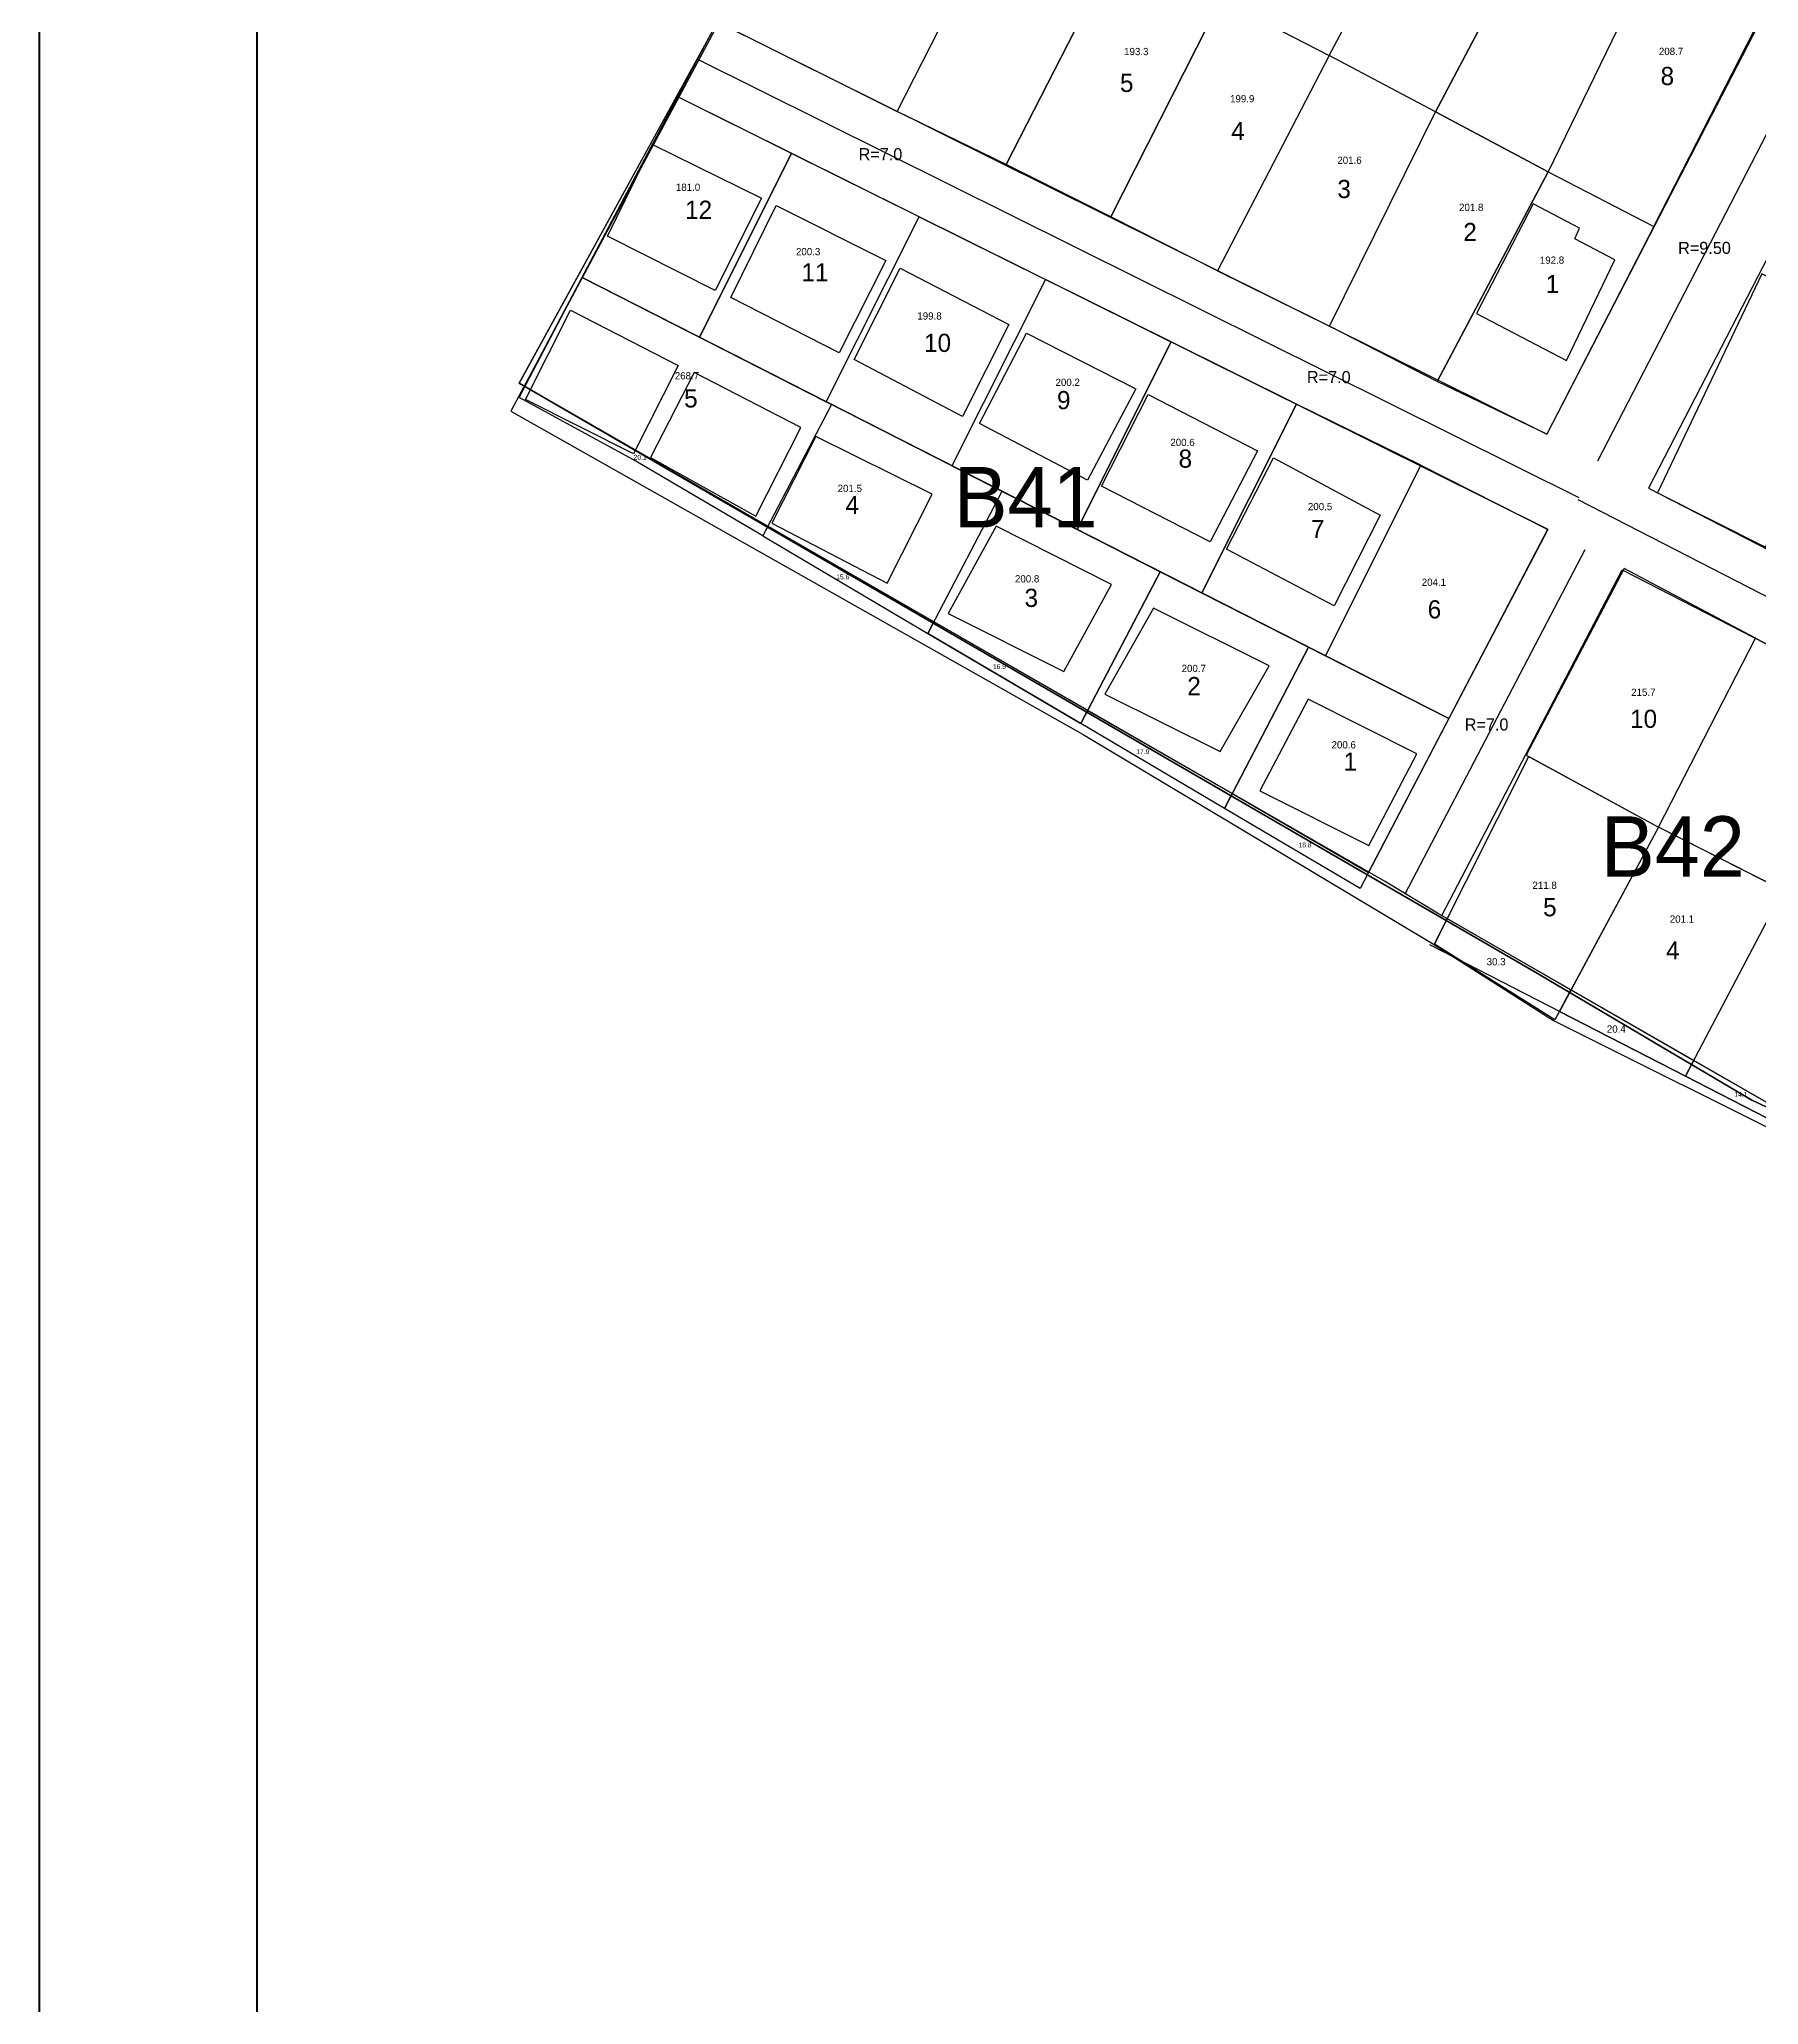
# Model space of a CAD drawing. Header units: inches. Extents: x 461960 to 463067, y 992848 to 993579.
# Drawn here: x 461960.3 to 462102.3, y 993128.2 to 993290.6 of the extents above; entities that cross this region are included whole.
import ezdxf

# ---------------------------------------------------------------- set-up
doc = ezdxf.new("R2010")
doc.units = ezdxf.units.IN
doc.header["$MEASUREMENT"] = 0
for name, color, linetype in [('bulding', 56, 'Continuous'), ('fence', 6, 'Continuous'), ('road', 1, 'Continuous'), ('text', 55, 'Continuous')]:
    doc.layers.add(name, color=color, linetype=linetype)
doc.layers.add('H', color=7, linetype='Continuous', lineweight=100)
doc.layers.add('R', color=2, linetype='Continuous', lineweight=30)

msp = doc.modelspace()

# ---------------------------------------------------------------- linework, layer by layer
at = {"color": 3}
for p, q in [((462053.58, 993359.91), (461999.91, 993262.17)), ((461999.91, 993262.17), (462083.74, 993213.56)), ((462083.74, 993213.56), (462101.7, 993202.95)), ((462101.7, 993202.95), (462113.96, 993197.25))]:
    msp.add_line(p, q, dxfattribs=at)
at = {"color": 36, "lineweight": 50}
for points in [[(461960.3, 993579.07), (463066.77, 993579.07), (463066.77, 992848.48), (461960.3, 992848.48)], [(461978.3, 993562.02), (462761.34, 993562.02), (462761.34, 993003.01), (461978.3, 993003.01)]]:
    msp.add_lwpolyline(points, close=True, dxfattribs=at)
at = {"color": 3, "lineweight": 30}
msp.add_lwpolyline([(462389.44, 993323.1), (462359.55, 993308.54), (462351.28, 993304.52), (462161.87, 993212.26), (462149.28, 993207.15), (462141.44, 993200.28), (462131.28, 993191.38), (462115.6, 993196.38), (462113.96, 993197.25), (462101.7, 993202.95), (462083.74, 993213.56), (461999.91, 993262.17), (462053.58, 993359.91), (462135.55, 993533.54), (462145.26, 993528.41), (462170.34, 993504.86), (462468.99, 993452.4)], dxfattribs=at)
at = {"layer": 'bulding', "color": 17}
for points, elevation in [([(462010.94, 993281.88), (462019.93, 993277.43), (462016.11, 993269.82), (462007.21, 993274.31)], 2509.9), ([(462083.65, 993276.97), (462078.97, 993267.9), (462086.39, 993264.04), (462090.4, 993272.35), (462087.1, 993274.07), (462087.48, 993274.96)], 2501.59), ([(462030.19, 993272.28), (462026.33, 993264.66), (462017.39, 993269.24), (462021.15, 993276.83)], 2507.02), ([(462040.35, 993267), (462036.52, 993259.42), (462027.59, 993264.12), (462031.38, 993271.67)], 2505.88), ([(462004.15, 993268.2), (462013.05, 993263.63), (462009.36, 993256.33), (462000.43, 993260.82)], 2510.08), ([(462041.82, 993266.28), (462050.84, 993261.69), (462046.84, 993254.16), (462037.93, 993258.84)], 2505.81), ([(462014.37, 993263.03), (462010.76, 993256.01), (462019.47, 993251.17), (462023.18, 993258.5)], 2508.65), ([(462060.89, 993256.58), (462056.97, 993249.06), (462048.01, 993253.64), (462051.87, 993261.23)], 2503.76), ([(462024.43, 993257.76), (462020.78, 993250.59), (462030.32, 993245.64), (462034.02, 993252.98)], 2507.48), ([(462071.01, 993251.27), (462067.22, 993243.78), (462058.32, 993248.46), (462062.2, 993255.99)], 2502.44), ([(462039.32, 993250.36), (462035.33, 993243.15), (462044.9, 993238.34), (462048.83, 993245.53)], 2505.29), ([(462052.3, 993243.58), (462048.28, 993236.48), (462057.8, 993231.75), (462061.84, 993238.81)], 2504.03), ([(462070.09, 993223.98), (462074.04, 993231.56), (462065.08, 993236.05), (462061.08, 993228.48)], 2501.02)]:
    msp.add_lwpolyline(points, close=True, dxfattribs=dict(at, elevation=elevation))
at = {"layer": 'bulding', "color": 34, "lineweight": 30}
msp.add_lwpolyline([(462000.37, 993261.91), (462009.73, 993256.52), (462020.46, 993250.34), (462020.04, 993249.54), (462009.37, 993255.84), (461999.91, 993260.98)], close=True, dxfattribs=at)
for points, elevation in [([(462033.66, 993241.49), (462034.16, 993242.45), (462020.46, 993250.34), (462020.04, 993249.54)], 2500.95), ([(462034.16, 993242.45), (462033.66, 993241.49), (462046.29, 993234.04), (462046.86, 993235.13)], 2500.95), ([(462046.29, 993234.04), (462046.86, 993235.13), (462058.79, 993228.26), (462058.15, 993227.04), (462046.29, 993234.04)], 2500.95), ([(462070.06, 993221.76), (462069.36, 993220.42), (462058.15, 993227.04), (462058.79, 993228.26)], 2500.95), ([(462076.55, 993217.94), (462086.76, 993212.06), (462085.43, 993209.58), (462075.5, 993215.84), (462076.55, 993217.94)], 2499.69), ([(462085.81, 993210.28), (462086.76, 993212.06), (462096.9, 993206.22), (462096.22, 993204.93), (462085.81, 993210.28)], 2491.77), ([(462106.82, 993199.48), (462107.21, 993200.29), (462096.9, 993206.22), (462096.22, 993204.93), (462106.82, 993199.48)], 2495.26)]:
    msp.add_lwpolyline(points, close=True, dxfattribs=dict(at, elevation=elevation))
at = {"layer": 'fence', "color": 1}
for points, elevation in [([(462067.35, 993311.52), (462057.87, 993293.84), (462066.79, 993289.22), (462076.26, 993307), (462067.35, 993311.52)], 2508.53), ([(462040.21, 993302.44), (462026.29, 993309.21), (462017.52, 993291.39), (462031.14, 993284.6)], 2506.61), ([(462076.26, 993307), (462085.13, 993302.66), (462075.59, 993284.58), (462066.79, 993289.22)], 2503.22), ([(462040.21, 993302.44), (462049.25, 993298.04), (462040.12, 993280.23), (462031.14, 993284.6)], 2506.61), ([(462085.13, 993302.66), (462093.98, 993298.34), (462084.89, 993279.6), (462075.59, 993284.58)], 2503.22), ([(462049.25, 993298.04), (462057.87, 993293.84), (462048.77, 993275.89), (462040.12, 993280.23)], 2503.44), ([(462084.89, 993279.6), (462093.6, 993275.1), (462103.08, 993293.61), (462093.98, 993298.34)], 2503.44), ([(462057.87, 993293.84), (462066.79, 993289.22), (462057.57, 993271.43), (462048.77, 993275.89)], 2509.27), ([(462066.83, 993266.87), (462075.59, 993284.58), (462066.79, 993289.22), (462057.57, 993271.43)], 2503.44), ([(462066.83, 993266.87), (462075.59, 993284.58), (462084.89, 993279.6), (462075.71, 993262.31)], 2503.44), ([(462102.53, 993271.19), (462093.92, 993253.11), (462102.82, 993248.61), (462111.66, 993266.56)], 2492.28), ([(462074.38, 993255.38), (462084.85, 993250.08), (462076.69, 993234.46), (462066.49, 993239.65)], 2502.05), ([(462102.01, 993241.11), (462091.16, 993246.84), (462083.08, 993231.44), (462093.99, 993225.5)], 2495.26), ([(462103.88, 993220.47), (462093.99, 993225.5), (462102.01, 993241.11), (462111.94, 993235.92)], 2495.26), ([(462075.5, 993215.84), (462083.28, 993231.33), (462093.99, 993225.5), (462085.43, 993209.58)], 2499.69)]:
    msp.add_lwpolyline(points, close=True, dxfattribs=dict(at, elevation=elevation))
at = {"layer": 'fence', "color": 6, "lineweight": 30, "elevation": 2483.59}
msp.add_lwpolyline([(462016.49, 993292.11), (461999.23, 993259.86), (462046.48, 993233.14), (462075.33, 993215.87), (462085.33, 993209.52), (462106.39, 993199), (462133.56, 993187.14), (462142.26, 993169.41), (462152.89, 993167.61), (462184.36, 993194.22), (462194.27, 993191.28), (462236.84, 993178.05), (462249.71, 993173.9), (462266.34, 993168.46), (462291.35, 993160.81), (462307.51, 993155.92), (462320.52, 993154.48), (462344.65, 993146.97), (462397.32, 993135.55)], dxfattribs=at)
at = {"layer": 'fence', "color": 126}
for points, elevation in [([(462022.42, 993281.14), (462013.01, 993285.82), (462005.12, 993270.88), (462014.8, 993265.96)], 2502.05), ([(462032.94, 993275.91), (462022.42, 993281.14), (462014.8, 993265.96), (462025.27, 993260.63)], 2502.05), ([(462084.89, 993279.6), (462093.6, 993275.1), (462084.77, 993257.96), (462075.71, 993262.31)], 2503.22), ([(462032.94, 993275.91), (462043.37, 993270.72), (462035.66, 993255.34), (462025.27, 993260.63)], 2502.05), ([(462005.12, 993270.88), (462025.71, 993260.4), (462020.04, 993249.54), (462009.37, 993255.84), (461999.91, 993260.98)], 2500.95), ([(462053.76, 993265.56), (462043.37, 993270.72), (462035.66, 993255.34), (462045.99, 993250.08)], 2502.05), ([(462064.1, 993260.42), (462053.76, 993265.56), (462045.99, 993250.08), (462056.29, 993244.84)], 2502.05), ([(462039.79, 993253.24), (462025.71, 993260.4), (462020.04, 993249.54), (462033.66, 993241.49)], 2500.95), ([(462074.38, 993255.38), (462064.1, 993260.42), (462056.29, 993244.84), (462066.49, 993239.65)], 2502.05), ([(462039.79, 993253.24), (462052.85, 993246.59), (462046.29, 993234.04), (462033.66, 993241.49)], 2500.95), ([(462052.85, 993246.59), (462065.11, 993240.35), (462058.15, 993227.04), (462046.29, 993234.04), (462052.85, 993246.59), (462056.29, 993244.84)], 2500.95), ([(462065.11, 993240.35), (462066.49, 993239.65), (462076.69, 993234.46), (462069.36, 993220.42), (462058.15, 993227.04)], 2500.95), ([(462085.81, 993210.28), (462096.22, 993204.93), (462104.28, 993220.26), (462093.99, 993225.5)], 2491.77), ([(462104.28, 993220.26), (462114.34, 993215.01), (462106.82, 993199.48), (462096.22, 993204.93)], 2495.26)]:
    msp.add_lwpolyline(points, close=True, dxfattribs=dict(at, elevation=elevation))
at = {"layer": 'R'}
msp.add_polyline3d([(462374.83, 993315.99, 0), (462315.67, 993287.17, 0), (462298.79, 993278.95, 0), (462172.13, 993217.25, 0), (462161.87, 993212.26, 0), (462158.54, 993210.9, 0), (462155.89, 993209.83, 0), (462149.28, 993207.15, 0), (462132.77, 993192.68, 0), (462131.28, 993191.38, 0), (462123.27, 993192.34, 0), (462120.8, 993192.7, 0), (462120.8, 993192.65, 0), (462111.2, 993197.99, 0), (462104.62, 993201.78, 0), (462075.76, 993218.4, 0), (462071.36, 993221.02, 0), (462000.37, 993261.91, 0), (462028.9, 993315.87, 0)], dxfattribs=at)
at = {"layer": 'road', "color": 74}
for p, q in [((462076.69, 993234.46, 2500.95), (462005.12, 993270.88, 2508.68)), ((462074.38, 993255.38, 2502.05), (462066.49, 993239.65, 2502.05))]:
    msp.add_line(p, q, dxfattribs=at)
at = {"layer": 'road', "color": 251}
for points, elevation in [([(462148.89, 993382.06), (462084.77, 993257.96)], 2493.21), ([(462153.23, 993380.12), (462088.96, 993255.73)], 2493.21), ([(462157.45, 993377.94), (462093.16, 993253.5)], 2493.21), ([(462016.28, 993292.01), (462084.77, 993257.96)], 2506.61), ([(462014.65, 993288.91), (462087.42, 993252.73)], 2506.61), ([(462013.17, 993285.74), (462084.86, 993250.09)], 2506.61), ([(462087.33, 993252.56), (462155.75, 993217.39)], 2491.77), ([(462093.16, 993253.5), (462151.15, 993223.7)], 2491.77), ([(462070.06, 993221.76), (462084.86, 993250.09)], 2500.95), ([(462073.08, 993219.99), (462087.93, 993248.42)], 2500.95), ([(462076.1, 993218.2), (462091, 993246.74)], 2500.95), ([(462091, 993246.74), (462154.13, 993214.29)], 2491.77), ([(462075.09, 993215.79), (462138.22, 993183.34)], 2491.77)]:
    msp.add_lwpolyline(points, dxfattribs=dict(at, elevation=elevation))

# ---------------------------------------------------------------- texts
at = {"layer": 'H', "color": 20, "lineweight": 25, "attachment_point": 1}
for s, insert, char_height, width in [('{\\C2;8}', (462094.17, 993288.28), 1.5, 3.6979), ('{\\C2;5}', (462049.53, 993287.71), 1.5, 3.6979), ('{\\C2;4}', (462058.72, 993283.74), 1.5, 3.6979), ('{\\C2;3}', (462067.48, 993278.95), 1.5, 3.6979), ('{\\C2;12}', (462013.62, 993277.23), 1.5, 3.6979), ('{\\C2;2}', (462077.88, 993275.39), 1.5, 3.6979), ('{\\C2;11}', (462023.23, 993272.06), 1.5, 3.6979), ('{\\C2;1}', (462084.68, 993271.1), 1.5, 3.6979), ('{\\C2;10}', (462033.35, 993266.24), 1.5, 3.6979), ('{\\C2;5}', (462013.54, 993261.65), 1.5, 3.6979), ('{\\C2;9}', (462044.33, 993261.51), 1.5, 3.6979), ('{\\C2;8}', (462054.37, 993256.68), 1.5, 3.6979), ('{\\C5;B41}', (462035.79, 993255.24, 40.46), 5, 12.8411), ('{\\C2;4}', (462026.87, 993252.85), 1.5, 3.6979), ('{\\C2;7}', (462065.3, 993250.87), 1.5, 3.6979), ('{\\C2;3}', (462041.65, 993245.18), 1.5, 3.6979), ('{\\C2;6}', (462074.94, 993244.23), 1.5, 3.6979), ('{\\C2;2}', (462055.09, 993237.89), 1.5, 3.6979), ('{\\C2;10}', (462091.65, 993235.19), 1.5, 3.6979), ('{\\C2;1}', (462067.99, 993231.65), 1.5, 3.6979), ('{\\C5;B42}', (462089.23, 993226.39, -2464.83), 5, 12.8411), ('{\\C2;5}', (462084.47, 993219.63), 1.5, 3.6979), ('{\\C2;4}', (462094.62, 993216.07), 1.5, 3.6979)]:
    msp.add_mtext(s, dxfattribs=dict(at, insert=insert, char_height=char_height, width=width))
at = {"layer": 'text', "color": 3, "width": 2.8657, "attachment_point": 1}
for s, insert, char_height in [('193.3', (462049.87, 993289.85), 0.6), ('208.7', (462094.03, 993289.86), 0.6), ('199.9', (462058.62, 993285.95), 0.6), ('{\\C4;R=7.0}', (462027.95, 993281.57), 1), ('201.6', (462067.48, 993280.87), 0.6), ('{\\C6;181.0}', (462012.86, 993278.64), 0.6), ('201.8', (462077.53, 993276.98), 0.6), ('{\\C4;R=9.50}', (462095.62, 993273.83), 1), ('{\\C6;200.3}', (462022.78, 993273.32), 0.6), ('{\\C6;192.8}', (462084.2, 993272.62), 0.6), ('{\\C6;199.8}', (462032.8, 993268.01), 0.6), ('{\\C6;268.7}', (462012.77, 993263.07), 0.6), ('{\\C6;200.2}', (462044.21, 993262.53), 0.6), ('{\\C4;R=7.0}', (462064.97, 993263.16, 2506.61), 1), ('{\\C6;200.6}', (462053.69, 993257.57), 0.6), ('{\\C1;20.1}', (462009.37, 993256.24), 0.4), ('{\\C6;201.5}', (462026.22, 993253.77), 0.6), ('{\\C6;200.5}', (462065.05, 993252.27), 0.6), ('{\\C1;15.6}', (462026.1, 993246.36, 2500.95), 0.4), ('{\\C6;200.8}', (462040.86, 993246.3), 0.6), ('204.1', (462074.45, 993246.02), 0.6), ('{\\C1;16.9}', (462039.04, 993238.95), 0.4), ('{\\C6;200.7}', (462054.62, 993238.9), 0.6), ('215.7', (462091.74, 993236.93), 0.6), ('{\\C4;R=7.0}', (462078, 993234.47), 1), ('{\\C1;17.9}', (462050.88, 993231.93, 2500.95), 0.4), ('{\\C6;200.6}', (462067, 993232.59), 0.6), ('{\\C1;18.8}', (462064.27, 993224.22), 0.4), ('211.8', (462083.59, 993220.99), 0.6), ('{\\C6;201.1}', (462094.93, 993218.2), 0.6), ('{\\C1;30.3}', (462079.81, 993214.68), 0.6), ('{\\C1;20.4}', (462089.73, 993209.12), 0.6), ('{\\C1;14.1}', (462100.26, 993203.63), 0.4)]:
    msp.add_mtext(s, dxfattribs=dict(at, insert=insert, char_height=char_height))

doc.saveas('drawing.dxf')
